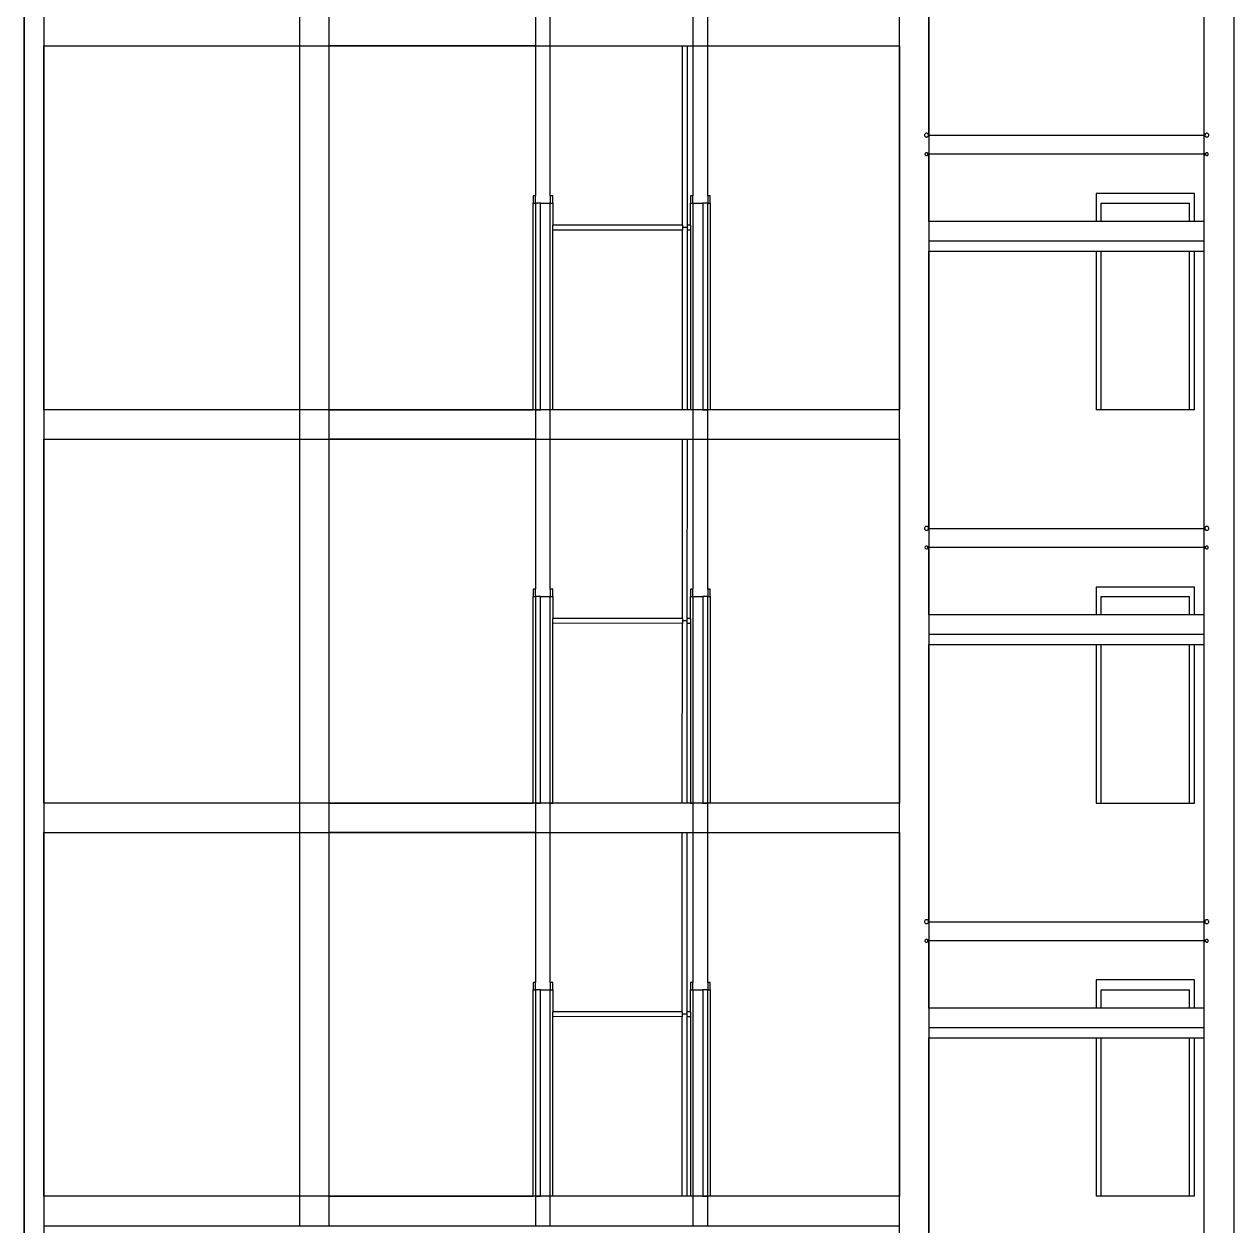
# Model space of a CAD drawing. Header units: millimetres. Extents: x 90964 to 877642, y 656808 to 1438307.
# Drawn here: x 834088 to 846388, y 1237727 to 1249947 of the extents above; entities that cross this region are included whole.
import ezdxf

# ---------------------------------------------------------------- set-up
doc = ezdxf.new("R2010")
doc.units = ezdxf.units.MM
doc.header["$LTSCALE"] = 300
doc.layers.add('ProfileEdges', color=7, linetype='Continuous')
doc.layers.add('SectionCutEdges', color=7, linetype='Continuous')

msp = doc.modelspace()

# ---------------------------------------------------------------- linework, layer by layer
at = {"color": 251}
for p, q in [((840782, 1247903.3), (840782.6, 1249726.5)), ((840832, 1247903.3), (840832.6, 1249726.5)), ((843288.1, 1248819.6), (846088.1, 1248819.6)), ((846088.1, 1248624.6), (843288.1, 1248624.6)), ((845988.1, 1248226.5), (844988.1, 1248226.5)), ((844988.1, 1248226.5), (844988.1, 1247939.6)), ((845988.1, 1247939.6), (845988.1, 1248226.5)), ((839263.1, 1246026.5), (839263.1, 1248126.5)), ((839438.1, 1246026.5), (839438.1, 1248126.5)), ((839463.1, 1248126.5), (839463.1, 1247903.8)), ((840863.1, 1247903.3), (840863.1, 1248126.5)), ((840888.1, 1248126.5), (840888.1, 1246026.5)), ((841063.1, 1248126.5), (841063.1, 1246026.5)), ((845038.1, 1247939.6), (845038.1, 1248126.5)), ((845038.1, 1248126.5), (845938.1, 1248126.5)), ((845938.1, 1247939.6), (845938.1, 1248126.5)), ((840782, 1247903.3), (839463.1, 1247903.8)), ((839463.1, 1247853.8), (839463.1, 1247903.8)), ((840782, 1247853.3), (839463.1, 1247853.8)), ((839463.1, 1246026.5), (839463.1, 1247853.8)), ((840781.4, 1246026.5), (840782, 1247853.3)), ((840782, 1247903.3), (840782, 1247878.3)), ((840832, 1247878.3), (840782, 1247878.3)), ((840782, 1247878.3), (840782, 1247853.3)), ((840831.4, 1246026.5), (840832, 1247853.3)), ((840863.1, 1247903.3), (840832, 1247903.3)), ((840832, 1247878.3), (840832, 1247903.3)), ((840832, 1247853.3), (840832, 1247878.3)), ((840863.1, 1247853.3), (840832, 1247853.3)), ((840863.1, 1247903.3), (840863.1, 1247853.3)), ((840863.1, 1247853.3), (840863.1, 1246026.5)), ((844988.1, 1247639.6), (844988.1, 1246026.5)), ((845038.1, 1246026.5), (845038.1, 1247639.6)), ((845938.1, 1246026.5), (845938.1, 1247639.6)), ((845988.1, 1246026.5), (845988.1, 1247639.6)), ((845038.1, 1246026.5), (844988.1, 1246026.5)), ((845938.1, 1246026.5), (845038.1, 1246026.5)), ((845988.1, 1246026.5), (845938.1, 1246026.5)), ((840780.7, 1243903.3), (840781.3, 1245726.5)), ((840830.7, 1243903.3), (840831.3, 1245726.5)), ((843288.1, 1244819.6), (846088.1, 1244819.6)), ((846088.1, 1244624.6), (843288.1, 1244624.6)), ((844988.1, 1244226.5), (844988.1, 1243939.6)), ((844988.1, 1244226.5), (845988.1, 1244226.5)), ((845988.1, 1243939.6), (845988.1, 1244226.5)), ((839263.1, 1242026.5), (839263.1, 1244126.5)), ((839438.1, 1242026.5), (839438.1, 1244126.5)), ((839463.1, 1244126.5), (839463.1, 1243903.8)), ((840863.1, 1243903.3), (840863.1, 1244126.5)), ((840888.1, 1244126.5), (840888.1, 1242026.5)), ((841063.1, 1244126.5), (841063.1, 1242026.5)), ((845038.1, 1243939.6), (845038.1, 1244126.5)), ((845038.1, 1244126.5), (845938.1, 1244126.5)), ((845938.1, 1243939.6), (845938.1, 1244126.5)), ((840780.7, 1243903.3), (839463.1, 1243903.8)), ((839463.1, 1243853.8), (839463.1, 1243903.8)), ((840780.7, 1243903.3), (840780.7, 1243878.3)), ((840863.1, 1243903.3), (840830.7, 1243903.3)), ((840830.7, 1243878.3), (840830.7, 1243903.3)), ((840863.1, 1243903.3), (840863.1, 1243853.3)), ((840780.7, 1243853.3), (839463.1, 1243853.8)), ((839463.1, 1242026.5), (839463.1, 1243853.8)), ((840780.1, 1242026.5), (840780.7, 1243853.3)), ((840830.7, 1243878.3), (840780.7, 1243878.3)), ((840780.7, 1243878.3), (840780.7, 1243853.3)), ((840830.1, 1242026.5), (840830.7, 1243853.3)), ((840830.7, 1243853.3), (840830.7, 1243878.3)), ((840863.1, 1243853.3), (840830.7, 1243853.3)), ((840863.1, 1243853.3), (840863.1, 1242026.5)), ((844988.1, 1243639.6), (844988.1, 1242026.5)), ((845038.1, 1242026.5), (845038.1, 1243639.6)), ((845938.1, 1242026.5), (845938.1, 1243639.6)), ((845988.1, 1242026.5), (845988.1, 1243639.6)), ((844988.1, 1242026.5), (845038.1, 1242026.5)), ((845038.1, 1242026.5), (845938.1, 1242026.5)), ((845938.1, 1242026.5), (845988.1, 1242026.5)), ((840779.4, 1239903.3), (840780, 1241726.5)), ((840829.4, 1239903.3), (840830, 1241726.5)), ((843288.1, 1240819.6), (846088.1, 1240819.6)), ((846088.1, 1240624.6), (843288.1, 1240624.6)), ((845988.1, 1240226.5), (844988.1, 1240226.5)), ((844988.1, 1240226.5), (844988.1, 1239939.6)), ((845988.1, 1239939.6), (845988.1, 1240226.5)), ((839263.1, 1238026.5), (839263.1, 1240126.5)), ((839438.1, 1238026.5), (839438.1, 1240126.5)), ((839463.1, 1240126.5), (839463.1, 1239903.8)), ((840863.1, 1239903.3), (840863.1, 1240126.5)), ((840888.1, 1240126.5), (840888.1, 1238026.5)), ((841063.1, 1240126.5), (841063.1, 1238026.5)), ((845038.1, 1239939.6), (845038.1, 1240126.5)), ((845038.1, 1240126.5), (845938.1, 1240126.5)), ((845938.1, 1239939.6), (845938.1, 1240126.5)), ((840779.4, 1239903.3), (839463.1, 1239903.8)), ((839463.1, 1239853.8), (839463.1, 1239903.8)), ((840779.4, 1239853.3), (839463.1, 1239853.8)), ((839463.1, 1238026.5), (839463.1, 1239853.8)), ((840778.8, 1238026.5), (840779.4, 1239853.3)), ((840779.4, 1239903.3), (840779.4, 1239878.3)), ((840829.4, 1239878.3), (840779.4, 1239878.3)), ((840779.4, 1239878.3), (840779.4, 1239853.3)), ((840828.8, 1238026.5), (840829.4, 1239853.3)), ((840863.1, 1239903.3), (840829.4, 1239903.3)), ((840829.4, 1239878.3), (840829.4, 1239903.3)), ((840829.4, 1239853.3), (840829.4, 1239878.3)), ((840863.1, 1239853.3), (840829.4, 1239853.3)), ((840863.1, 1239903.3), (840863.1, 1239853.3)), ((840863.1, 1239853.3), (840863.1, 1238026.5)), ((844988.1, 1239639.6), (844988.1, 1238026.5)), ((845038.1, 1238026.5), (845038.1, 1239639.6)), ((845938.1, 1238026.5), (845938.1, 1239639.6)), ((845988.1, 1238026.5), (845988.1, 1239639.6)), ((845038.1, 1238026.5), (844988.1, 1238026.5)), ((845938.1, 1238026.5), (845038.1, 1238026.5)), ((845988.1, 1238026.5), (845938.1, 1238026.5))]:
    msp.add_line(p, q, dxfattribs=at)
at = {"layer": 'ProfileEdges'}
for points in [[(846088.1, 1265726.5), (846388.1, 1265726.5), (846388.1, 1181026.5), (846088.1, 1181026.5)], [(842988.1, 1261726.5), (843288.1, 1261726.5), (843288.1, 1181026.5), (842988.1, 1181026.5)], [(834088.1, 1259226.5), (834288.1, 1259226.5), (834288.1, 1181026.5), (834088.1, 1181026.5)], [(842988.1, 1250026.6), (834288.1, 1250026.5), (834288.1, 1249726.5), (842988.1, 1249726.6)], [(846088.1, 1247939.6), (843288.1, 1247939.6), (843288.1, 1247744.6), (846088.1, 1247744.6)], [(842988.1, 1246026.6), (834288.1, 1246026.5), (834288.1, 1245726.5), (842988.1, 1245726.6)], [(846088.1, 1243939.6), (843288.1, 1243939.6), (843288.1, 1243744.6), (846088.1, 1243744.6)], [(842988.1, 1242026.6), (834288.1, 1242026.5), (834288.1, 1241726.5), (842988.1, 1241726.6)], [(846088.1, 1239939.6), (843288.1, 1239939.6), (843288.1, 1239744.6), (846088.1, 1239744.6)], [(842988.1, 1238026.6), (834288.1, 1238026.5), (834288.1, 1237726.5), (842988.1, 1237726.6)]]:
    msp.add_lwpolyline(points, close=True, dxfattribs=at)
at = {"layer": 'SectionCutEdges', "color": 251}
for p, q in [((834088.1, 1259226.5), (834088.1, 1181026.5)), ((843288.1, 1249184.6), (843288.1, 1251639.6)), ((846088.1, 1248838.9), (846088.1, 1251639.6)), ((834288.1, 1250026.5), (834288.1, 1249726.5)), ((836888.1, 1250026.5), (836888.1, 1249726.5)), ((837188.1, 1249726.5), (837188.1, 1250026.5)), ((839288.1, 1250026.5), (839288.1, 1249726.5)), ((839438.1, 1249726.5), (839438.1, 1250026.5)), ((840888.1, 1250026.5), (840888.1, 1249726.5)), ((841038.1, 1249726.5), (841038.1, 1250026.5)), ((842988.1, 1249726.5), (842988.1, 1250026.5)), ((834288.1, 1246026.5), (834288.1, 1249726.5)), ((834288.1, 1249726.5), (836888.1, 1249726.5)), ((836888.1, 1249726.5), (836888.1, 1246026.5)), ((836888.1, 1249726.5), (837188.1, 1249726.5)), ((837188.1, 1246026.5), (837188.1, 1249726.5)), ((839288.1, 1249726.5), (837188.1, 1249726.5)), ((839288.1, 1249726.5), (839288.1, 1248201.5)), ((839288.1, 1249726.5), (839438.1, 1249726.5)), ((839438.1, 1248201.5), (839438.1, 1249726.5)), ((839438.1, 1249726.5), (840782.6, 1249726.5)), ((840782.6, 1249726.5), (840832.6, 1249726.5)), ((840832.6, 1249726.5), (840888.1, 1249726.5)), ((840888.1, 1249726.5), (840888.1, 1248201.5)), ((840888.1, 1249726.5), (841038.1, 1249726.5)), ((841038.1, 1248201.5), (841038.1, 1249726.5)), ((841038.1, 1249726.5), (842988.1, 1249726.5)), ((842988.1, 1249726.5), (842988.1, 1246026.5)), ((843288.1, 1249184.6), (843288.1, 1249184.6)), ((843288.1, 1248994.1), (843288.1, 1249184.6)), ((843288.1, 1248994.1), (843288.1, 1248994)), ((843288.1, 1248838.9), (843288.1, 1248994)), ((843243.4, 1248824.7), (843242.7, 1248819.6)), ((843242.7, 1248819.6), (843243.4, 1248814.4)), ((843245.4, 1248829.6), (843243.4, 1248824.7)), ((843248.6, 1248833.7), (843245.4, 1248829.6)), ((843252.7, 1248836.9), (843248.6, 1248833.7)), ((843257.5, 1248838.9), (843252.7, 1248836.9)), ((843262.7, 1248839.6), (843257.5, 1248838.9)), ((843267.9, 1248838.9), (843262.7, 1248839.6)), ((843272.7, 1248836.9), (843267.9, 1248838.9)), ((843276.9, 1248833.7), (843272.7, 1248836.9)), ((843280, 1248829.6), (843276.9, 1248833.7)), ((843282, 1248824.7), (843280, 1248829.6)), ((843282.7, 1248819.6), (843282, 1248824.7)), ((843282, 1248814.4), (843282.7, 1248819.6)), ((843288.1, 1248836.9), (843288.1, 1248838.9)), ((843288.1, 1248833.7), (843288.1, 1248836.9)), ((843288.1, 1248829.6), (843288.1, 1248833.7)), ((843288.1, 1248824.7), (843288.1, 1248829.6)), ((843288.1, 1248819.6), (843288.1, 1248824.7)), ((843288.1, 1248814.4), (843288.1, 1248819.6)), ((846088.1, 1248838.9), (846088.1, 1248836.9)), ((846088.1, 1248836.9), (846088.1, 1248833.7)), ((846088.1, 1248833.7), (846088.1, 1248829.6)), ((846088.1, 1248829.6), (846088.1, 1248824.7)), ((846088.1, 1248824.7), (846088.1, 1248819.6)), ((846088.1, 1248819.6), (846088.1, 1248814.4)), ((846094.2, 1248824.7), (846093.5, 1248819.6)), ((846093.5, 1248819.6), (846094.2, 1248814.4)), ((846096.2, 1248829.6), (846094.2, 1248824.7)), ((846099.4, 1248833.7), (846096.2, 1248829.6)), ((846103.5, 1248836.9), (846099.4, 1248833.7)), ((846108.3, 1248838.9), (846103.5, 1248836.9)), ((846113.5, 1248839.6), (846108.3, 1248838.9)), ((846118.7, 1248838.9), (846113.5, 1248839.6)), ((846123.5, 1248836.9), (846118.7, 1248838.9)), ((846127.7, 1248833.7), (846123.5, 1248836.9)), ((846130.8, 1248829.6), (846127.7, 1248833.7)), ((846132.8, 1248824.7), (846130.8, 1248829.6)), ((846133.5, 1248819.6), (846132.8, 1248824.7)), ((846132.8, 1248814.4), (846133.5, 1248819.6)), ((843243.4, 1248814.4), (843245.4, 1248809.6)), ((843245.4, 1248809.6), (843248.6, 1248805.4)), ((843248.6, 1248805.4), (843252.7, 1248802.2)), ((843252.7, 1248802.2), (843257.5, 1248800.3)), ((843257.5, 1248800.3), (843262.7, 1248799.6)), ((843262.7, 1248799.6), (843267.9, 1248800.3)), ((843267.9, 1248800.3), (843272.7, 1248802.2)), ((843272.7, 1248802.2), (843276.9, 1248805.4)), ((843276.9, 1248805.4), (843280, 1248809.6)), ((843280, 1248809.6), (843282, 1248814.4)), ((843288.1, 1248809.6), (843288.1, 1248814.4)), ((843288.1, 1248805.4), (843288.1, 1248809.6)), ((843288.1, 1248802.2), (843288.1, 1248805.4)), ((843288.1, 1248800.3), (843288.1, 1248802.2)), ((843288.1, 1248800.3), (843288.1, 1248639.6)), ((846088.1, 1248814.4), (846088.1, 1248809.6)), ((846088.1, 1248809.6), (846088.1, 1248805.4)), ((846088.1, 1248805.4), (846088.1, 1248802.2)), ((846088.1, 1248802.2), (846088.1, 1248800.3)), ((846088.1, 1248639.5), (846088.1, 1248800.3)), ((846094.2, 1248814.4), (846096.2, 1248809.6)), ((846096.2, 1248809.6), (846099.4, 1248805.4)), ((846099.4, 1248805.4), (846103.5, 1248802.2)), ((846103.5, 1248802.2), (846108.3, 1248800.3)), ((846108.3, 1248800.3), (846113.5, 1248799.6)), ((846113.5, 1248799.6), (846118.7, 1248800.3)), ((846118.7, 1248800.3), (846123.5, 1248802.2)), ((846123.5, 1248802.2), (846127.7, 1248805.4)), ((846127.7, 1248805.4), (846130.8, 1248809.6)), ((846130.8, 1248809.6), (846132.8, 1248814.4)), ((843247.7, 1248624.6), (843248.2, 1248628.5)), ((843248.2, 1248620.7), (843247.7, 1248624.6)), ((843248.2, 1248628.5), (843249.7, 1248632.1)), ((843249.7, 1248617.1), (843248.2, 1248620.7)), ((843252.1, 1248635.2), (843249.7, 1248632.1)), ((843249.7, 1248617.1), (843252.1, 1248614)), ((843255.2, 1248637.6), (843252.1, 1248635.2)), ((843252.1, 1248614), (843255.2, 1248611.6)), ((843258.8, 1248639.1), (843255.2, 1248637.6)), ((843255.2, 1248611.6), (843258.8, 1248610.1)), ((843262.7, 1248639.6), (843258.8, 1248639.1)), ((843258.8, 1248610.1), (843262.7, 1248609.6)), ((843266.6, 1248639.1), (843262.7, 1248639.6)), ((843262.7, 1248609.6), (843266.6, 1248610.1)), ((843270.2, 1248637.6), (843266.6, 1248639.1)), ((843266.6, 1248610.1), (843270.2, 1248611.6)), ((843273.3, 1248635.2), (843270.2, 1248637.6)), ((843270.2, 1248611.6), (843273.3, 1248614)), ((843275.7, 1248632.1), (843273.3, 1248635.2)), ((843273.3, 1248614), (843275.7, 1248617.1)), ((843277.2, 1248628.5), (843275.7, 1248632.1)), ((843275.7, 1248617.1), (843277.2, 1248620.7)), ((843277.7, 1248624.6), (843277.2, 1248628.5)), ((843277.7, 1248624.6), (843277.2, 1248620.7)), ((843288.1, 1248639.6), (843288.1, 1248639.5)), ((843288.1, 1248639.1), (843288.1, 1248639.5)), ((843288.1, 1248637.6), (843288.1, 1248639.1)), ((843288.1, 1248635.2), (843288.1, 1248637.6)), ((843288.1, 1248632.1), (843288.1, 1248635.2)), ((843288.1, 1248628.5), (843288.1, 1248632.1)), ((843288.1, 1248624.6), (843288.1, 1248628.5)), ((843288.1, 1248620.7), (843288.1, 1248624.6)), ((843288.1, 1248617.1), (843288.1, 1248620.7)), ((843288.1, 1248614), (843288.1, 1248617.1)), ((843288.1, 1248611.6), (843288.1, 1248614)), ((843288.1, 1248610.1), (843288.1, 1248611.6)), ((843288.1, 1248609.6), (843288.1, 1248610.1)), ((843288.1, 1247939.6), (843288.1, 1248609.6)), ((843288.1, 1248609.6), (843288.1, 1248609.6)), ((846088.1, 1248639.5), (846088.1, 1248639.1)), ((846088.1, 1248637.6), (846088.1, 1248639.1)), ((846088.1, 1248637.6), (846088.1, 1248635.2)), ((846088.1, 1248635.2), (846088.1, 1248632.1)), ((846088.1, 1248632.1), (846088.1, 1248628.5)), ((846088.1, 1248628.5), (846088.1, 1248624.6)), ((846088.1, 1248624.6), (846088.1, 1248620.7)), ((846088.1, 1248620.7), (846088.1, 1248617.1)), ((846088.1, 1248617.1), (846088.1, 1248614)), ((846088.1, 1248614), (846088.1, 1248611.6)), ((846088.1, 1248611.6), (846088.1, 1248610.1)), ((846088.1, 1248610.1), (846088.1, 1248609.6)), ((846088.1, 1247939.6), (846088.1, 1248609.6)), ((846099, 1248628.5), (846098.5, 1248624.6)), ((846098.5, 1248624.6), (846099, 1248620.7)), ((846100.5, 1248632.1), (846099, 1248628.5)), ((846099, 1248620.7), (846100.5, 1248617.1)), ((846102.9, 1248635.2), (846100.5, 1248632.1)), ((846100.5, 1248617.1), (846102.9, 1248614)), ((846106, 1248637.6), (846102.9, 1248635.2)), ((846102.9, 1248614), (846106, 1248611.6)), ((846109.6, 1248639.1), (846106, 1248637.6)), ((846106, 1248611.6), (846109.6, 1248610.1)), ((846113.5, 1248639.6), (846109.6, 1248639.1)), ((846109.6, 1248610.1), (846113.5, 1248609.6)), ((846117.4, 1248639.1), (846113.5, 1248639.6)), ((846113.5, 1248609.6), (846117.4, 1248610.1)), ((846121, 1248637.6), (846117.4, 1248639.1)), ((846117.4, 1248610.1), (846121, 1248611.6)), ((846124.1, 1248635.2), (846121, 1248637.6)), ((846121, 1248611.6), (846124.1, 1248614)), ((846126.5, 1248632.1), (846124.1, 1248635.2)), ((846124.1, 1248614), (846126.5, 1248617.1)), ((846128, 1248628.5), (846126.5, 1248632.1)), ((846126.5, 1248617.1), (846128, 1248620.7)), ((846128.5, 1248624.6), (846128, 1248628.5)), ((846128, 1248620.7), (846128.5, 1248624.6)), ((839288.1, 1248201.5), (839263.1, 1248201.5)), ((839263.1, 1248201.5), (839263.1, 1248126.5)), ((839263.1, 1248126.5), (839288.1, 1248126.5)), ((839288.1, 1248126.5), (839288.1, 1248201.5)), ((839288.1, 1248126.5), (839288.1, 1246026.5)), ((839338.1, 1248126.5), (839288.1, 1248126.5)), ((839338.1, 1246026.5), (839338.1, 1248126.5)), ((839338.1, 1248126.5), (839438.1, 1248126.5)), ((839463.1, 1248201.5), (839438.1, 1248201.5)), ((839438.1, 1248201.5), (839438.1, 1248126.5)), ((839438.1, 1248126.5), (839463.1, 1248126.5)), ((839463.1, 1248126.5), (839463.1, 1248201.5)), ((840888.1, 1248201.5), (840863.1, 1248201.5)), ((840863.1, 1248201.5), (840863.1, 1248126.5)), ((840863.1, 1248126.5), (840888.1, 1248126.5)), ((840888.1, 1248126.5), (840888.1, 1248201.5)), ((840888.1, 1248126.5), (840988.1, 1248126.5)), ((840988.1, 1248126.5), (840988.1, 1246026.5)), ((841038.1, 1248126.5), (840988.1, 1248126.5)), ((841063.1, 1248201.5), (841038.1, 1248201.5)), ((841038.1, 1248201.5), (841038.1, 1248126.5)), ((841038.1, 1246026.5), (841038.1, 1248126.5)), ((841038.1, 1248126.5), (841063.1, 1248126.5)), ((841063.1, 1248126.5), (841063.1, 1248201.5)), ((843288.1, 1247939.6), (843288.1, 1247639.6)), ((843840.9, 1247939.6), (843288.1, 1247939.6)), ((844988.1, 1247939.6), (843840.9, 1247939.6)), ((845038.1, 1247939.6), (844988.1, 1247939.6)), ((845938.1, 1247939.6), (845038.1, 1247939.6)), ((845988.1, 1247939.6), (845938.1, 1247939.6)), ((846088.1, 1247939.6), (845988.1, 1247939.6)), ((846088.1, 1247639.6), (846088.1, 1247939.6)), ((843288.1, 1244838.9), (843288.1, 1247639.6)), ((843288.1, 1247639.6), (843854.2, 1247639.6)), ((843854.2, 1247639.6), (844988.1, 1247639.6)), ((844988.1, 1247639.6), (845038.1, 1247639.6)), ((845038.1, 1247639.6), (845938.1, 1247639.6)), ((845938.1, 1247639.6), (845988.1, 1247639.6)), ((845988.1, 1247639.6), (846088.1, 1247639.6)), ((846088.1, 1244838.9), (846088.1, 1247639.6)), ((834288.1, 1246026.5), (834288.1, 1245726.5)), ((836888.1, 1246026.5), (834288.1, 1246026.5)), ((836888.1, 1246026.5), (836888.1, 1245726.5)), ((837188.1, 1246026.5), (836888.1, 1246026.5)), ((837188.1, 1245726.5), (837188.1, 1246026.5)), ((837188.1, 1246026.5), (839263.1, 1246026.5)), ((839288.1, 1246026.5), (839263.1, 1246026.5)), ((839288.1, 1246026.5), (839338.1, 1246026.5)), ((839288.1, 1246026.5), (839288.1, 1245726.5)), ((839438.1, 1246026.5), (839338.1, 1246026.5)), ((839463.1, 1246026.5), (839438.1, 1246026.5)), ((839438.1, 1245726.5), (839438.1, 1246026.5)), ((840781.4, 1246026.5), (839463.1, 1246026.5)), ((840831.4, 1246026.5), (840781.4, 1246026.5)), ((840863.1, 1246026.5), (840831.4, 1246026.5)), ((840888.1, 1246026.5), (840863.1, 1246026.5)), ((840988.1, 1246026.5), (840888.1, 1246026.5)), ((840888.1, 1246026.5), (840888.1, 1245726.5)), ((840988.1, 1246026.5), (841038.1, 1246026.5)), ((841063.1, 1246026.5), (841038.1, 1246026.5)), ((841038.1, 1245726.5), (841038.1, 1246026.5)), ((842988.1, 1246026.5), (841063.1, 1246026.5)), ((842988.1, 1245726.5), (842988.1, 1246026.5)), ((834288.1, 1242026.5), (834288.1, 1245726.5)), ((834288.1, 1245726.5), (836888.1, 1245726.5)), ((836888.1, 1245726.5), (836888.1, 1242026.5)), ((836888.1, 1245726.5), (837188.1, 1245726.5)), ((837188.1, 1242026.5), (837188.1, 1245726.5)), ((839288.1, 1245726.5), (837188.1, 1245726.5)), ((839288.1, 1245726.5), (839288.1, 1244201.5)), ((839288.1, 1245726.5), (839438.1, 1245726.5)), ((839438.1, 1244201.5), (839438.1, 1245726.5)), ((839438.1, 1245726.5), (840781.3, 1245726.5)), ((840781.3, 1245726.5), (840831.3, 1245726.5)), ((840831.3, 1245726.5), (840888.1, 1245726.5)), ((840888.1, 1245726.5), (840888.1, 1244201.5)), ((840888.1, 1245726.5), (841038.1, 1245726.5)), ((841038.1, 1244201.5), (841038.1, 1245726.5)), ((841038.1, 1245726.5), (842988.1, 1245726.5)), ((842988.1, 1245726.5), (842988.1, 1242026.5)), ((843243.4, 1244824.7), (843242.7, 1244819.6)), ((843242.7, 1244819.6), (843243.4, 1244814.4)), ((843245.4, 1244829.6), (843243.4, 1244824.7)), ((843243.4, 1244814.4), (843245.4, 1244809.6)), ((843248.6, 1244833.7), (843245.4, 1244829.6)), ((843245.4, 1244809.6), (843248.6, 1244805.4)), ((843252.7, 1244836.9), (843248.6, 1244833.7)), ((843248.6, 1244805.4), (843252.7, 1244802.2)), ((843257.5, 1244838.9), (843252.7, 1244836.9)), ((843252.7, 1244802.2), (843257.5, 1244800.3)), ((843262.7, 1244839.6), (843257.5, 1244838.9)), ((843257.5, 1244800.3), (843262.7, 1244799.6)), ((843267.9, 1244838.9), (843262.7, 1244839.6)), ((843262.7, 1244799.6), (843267.9, 1244800.3)), ((843272.7, 1244836.9), (843267.9, 1244838.9)), ((843267.9, 1244800.3), (843272.7, 1244802.2)), ((843276.9, 1244833.7), (843272.7, 1244836.9)), ((843272.7, 1244802.2), (843276.9, 1244805.4)), ((843280, 1244829.6), (843276.9, 1244833.7)), ((843276.9, 1244805.4), (843280, 1244809.6)), ((843282, 1244824.7), (843280, 1244829.6)), ((843280, 1244809.6), (843282, 1244814.4)), ((843282.7, 1244819.6), (843282, 1244824.7)), ((843282, 1244814.4), (843282.7, 1244819.6)), ((843288.1, 1244836.9), (843288.1, 1244838.9)), ((843288.1, 1244833.7), (843288.1, 1244836.9)), ((843288.1, 1244829.6), (843288.1, 1244833.7)), ((843288.1, 1244824.7), (843288.1, 1244829.6)), ((843288.1, 1244819.6), (843288.1, 1244824.7)), ((843288.1, 1244814.4), (843288.1, 1244819.6)), ((843288.1, 1244809.6), (843288.1, 1244814.4)), ((843288.1, 1244805.4), (843288.1, 1244809.6)), ((843288.1, 1244802.2), (843288.1, 1244805.4)), ((843288.1, 1244800.3), (843288.1, 1244802.2)), ((843288.1, 1244800.3), (843288.1, 1244639.6)), ((846088.1, 1244838.9), (846088.1, 1244836.9)), ((846088.1, 1244836.9), (846088.1, 1244833.7)), ((846088.1, 1244833.7), (846088.1, 1244829.6)), ((846088.1, 1244829.6), (846088.1, 1244824.7)), ((846088.1, 1244824.7), (846088.1, 1244819.6)), ((846088.1, 1244819.6), (846088.1, 1244814.4)), ((846088.1, 1244814.4), (846088.1, 1244809.6)), ((846088.1, 1244809.6), (846088.1, 1244805.4)), ((846088.1, 1244805.4), (846088.1, 1244802.2)), ((846088.1, 1244802.2), (846088.1, 1244800.3)), ((846088.1, 1244639.5), (846088.1, 1244800.3)), ((846094.2, 1244824.7), (846093.5, 1244819.6)), ((846093.5, 1244819.6), (846094.2, 1244814.4)), ((846096.2, 1244829.6), (846094.2, 1244824.7)), ((846094.2, 1244814.4), (846096.2, 1244809.6)), ((846099.4, 1244833.7), (846096.2, 1244829.6)), ((846096.2, 1244809.6), (846099.4, 1244805.4)), ((846103.5, 1244836.9), (846099.4, 1244833.7)), ((846099.4, 1244805.4), (846103.5, 1244802.2)), ((846108.3, 1244838.9), (846103.5, 1244836.9)), ((846103.5, 1244802.2), (846108.3, 1244800.3)), ((846113.5, 1244839.6), (846108.3, 1244838.9)), ((846108.3, 1244800.3), (846113.5, 1244799.6)), ((846118.7, 1244838.9), (846113.5, 1244839.6)), ((846113.5, 1244799.6), (846118.7, 1244800.3)), ((846123.5, 1244836.9), (846118.7, 1244838.9)), ((846118.7, 1244800.3), (846123.5, 1244802.2)), ((846127.7, 1244833.7), (846123.5, 1244836.9)), ((846123.5, 1244802.2), (846127.7, 1244805.4)), ((846130.8, 1244829.6), (846127.7, 1244833.7)), ((846127.7, 1244805.4), (846130.8, 1244809.6)), ((846132.8, 1244824.7), (846130.8, 1244829.6)), ((846130.8, 1244809.6), (846132.8, 1244814.4)), ((846133.5, 1244819.6), (846132.8, 1244824.7)), ((846132.8, 1244814.4), (846133.5, 1244819.6)), ((843255.2, 1244637.6), (843252.1, 1244635.2)), ((843258.8, 1244639.1), (843255.2, 1244637.6)), ((843262.7, 1244639.6), (843258.8, 1244639.1)), ((843266.6, 1244639.1), (843262.7, 1244639.6)), ((843270.2, 1244637.6), (843266.6, 1244639.1)), ((843273.3, 1244635.2), (843270.2, 1244637.6)), ((843288.1, 1244639.6), (843288.1, 1244639.5)), ((843288.1, 1244639.1), (843288.1, 1244639.5)), ((843288.1, 1244637.6), (843288.1, 1244639.1)), ((843288.1, 1244635.2), (843288.1, 1244637.6)), ((846088.1, 1244639.5), (846088.1, 1244639.1)), ((846088.1, 1244637.6), (846088.1, 1244639.1)), ((846088.1, 1244637.6), (846088.1, 1244635.2)), ((846106, 1244637.6), (846102.9, 1244635.2)), ((846109.6, 1244639.1), (846106, 1244637.6)), ((846113.5, 1244639.6), (846109.6, 1244639.1)), ((846117.4, 1244639.1), (846113.5, 1244639.6)), ((846121, 1244637.6), (846117.4, 1244639.1)), ((846124.1, 1244635.2), (846121, 1244637.6)), ((843247.7, 1244624.6), (843248.2, 1244628.5)), ((843248.2, 1244620.7), (843247.7, 1244624.6)), ((843248.2, 1244628.5), (843249.7, 1244632.1)), ((843249.7, 1244617.1), (843248.2, 1244620.7)), ((843252.1, 1244635.2), (843249.7, 1244632.1)), ((843249.7, 1244617.1), (843252.1, 1244614)), ((843252.1, 1244614), (843255.2, 1244611.6)), ((843255.2, 1244611.6), (843258.8, 1244610.1)), ((843258.8, 1244610.1), (843262.7, 1244609.6)), ((843262.7, 1244609.6), (843266.6, 1244610.1)), ((843266.6, 1244610.1), (843270.2, 1244611.6)), ((843270.2, 1244611.6), (843273.3, 1244614)), ((843275.7, 1244632.1), (843273.3, 1244635.2)), ((843273.3, 1244614), (843275.7, 1244617.1)), ((843277.2, 1244628.5), (843275.7, 1244632.1)), ((843275.7, 1244617.1), (843277.2, 1244620.7)), ((843277.7, 1244624.6), (843277.2, 1244628.5)), ((843277.7, 1244624.6), (843277.2, 1244620.7)), ((843288.1, 1244632.1), (843288.1, 1244635.2)), ((843288.1, 1244628.5), (843288.1, 1244632.1)), ((843288.1, 1244624.6), (843288.1, 1244628.5)), ((843288.1, 1244620.7), (843288.1, 1244624.6)), ((843288.1, 1244617.1), (843288.1, 1244620.7)), ((843288.1, 1244614), (843288.1, 1244617.1)), ((843288.1, 1244611.6), (843288.1, 1244614)), ((843288.1, 1244610.1), (843288.1, 1244611.6)), ((843288.1, 1244609.6), (843288.1, 1244610.1)), ((843288.1, 1243939.6), (843288.1, 1244609.6)), ((843288.1, 1244609.6), (843288.1, 1244609.6)), ((846088.1, 1244635.2), (846088.1, 1244632.1)), ((846088.1, 1244632.1), (846088.1, 1244628.5)), ((846088.1, 1244628.5), (846088.1, 1244624.6)), ((846088.1, 1244624.6), (846088.1, 1244620.7)), ((846088.1, 1244620.7), (846088.1, 1244617.1)), ((846088.1, 1244617.1), (846088.1, 1244614)), ((846088.1, 1244614), (846088.1, 1244611.6)), ((846088.1, 1244611.6), (846088.1, 1244610.1)), ((846088.1, 1244610.1), (846088.1, 1244609.6)), ((846088.1, 1243939.6), (846088.1, 1244609.6)), ((846099, 1244628.5), (846098.5, 1244624.6)), ((846098.5, 1244624.6), (846099, 1244620.7)), ((846100.5, 1244632.1), (846099, 1244628.5)), ((846099, 1244620.7), (846100.5, 1244617.1)), ((846102.9, 1244635.2), (846100.5, 1244632.1)), ((846100.5, 1244617.1), (846102.9, 1244614)), ((846102.9, 1244614), (846106, 1244611.6)), ((846106, 1244611.6), (846109.6, 1244610.1)), ((846109.6, 1244610.1), (846113.5, 1244609.6)), ((846113.5, 1244609.6), (846117.4, 1244610.1)), ((846117.4, 1244610.1), (846121, 1244611.6)), ((846121, 1244611.6), (846124.1, 1244614)), ((846126.5, 1244632.1), (846124.1, 1244635.2)), ((846124.1, 1244614), (846126.5, 1244617.1)), ((846128, 1244628.5), (846126.5, 1244632.1)), ((846126.5, 1244617.1), (846128, 1244620.7)), ((846128.5, 1244624.6), (846128, 1244628.5)), ((846128, 1244620.7), (846128.5, 1244624.6)), ((839288.1, 1244201.5), (839263.1, 1244201.5)), ((839263.1, 1244201.5), (839263.1, 1244126.5)), ((839288.1, 1244126.5), (839288.1, 1244201.5)), ((839463.1, 1244201.5), (839438.1, 1244201.5)), ((839438.1, 1244201.5), (839438.1, 1244126.5)), ((839463.1, 1244126.5), (839463.1, 1244201.5)), ((840888.1, 1244201.5), (840863.1, 1244201.5)), ((840863.1, 1244201.5), (840863.1, 1244126.5)), ((840888.1, 1244126.5), (840888.1, 1244201.5)), ((841063.1, 1244201.5), (841038.1, 1244201.5)), ((841038.1, 1244201.5), (841038.1, 1244126.5)), ((841063.1, 1244126.5), (841063.1, 1244201.5)), ((839263.1, 1244126.5), (839288.1, 1244126.5)), ((839288.1, 1244126.5), (839288.1, 1242026.5)), ((839338.1, 1244126.5), (839288.1, 1244126.5)), ((839338.1, 1242026.5), (839338.1, 1244126.5)), ((839338.1, 1244126.5), (839438.1, 1244126.5)), ((839438.1, 1244126.5), (839463.1, 1244126.5)), ((840863.1, 1244126.5), (840888.1, 1244126.5)), ((840888.1, 1244126.5), (840988.1, 1244126.5)), ((840988.1, 1244126.5), (840988.1, 1242026.5)), ((841038.1, 1244126.5), (840988.1, 1244126.5)), ((841038.1, 1242026.5), (841038.1, 1244126.5)), ((841038.1, 1244126.5), (841063.1, 1244126.5)), ((843288.1, 1243939.6), (843288.1, 1243639.6)), ((844018, 1243939.6), (843288.1, 1243939.6)), ((844988.1, 1243939.6), (844018, 1243939.6)), ((845038.1, 1243939.6), (844988.1, 1243939.6)), ((845938.1, 1243939.6), (845038.1, 1243939.6)), ((845988.1, 1243939.6), (845938.1, 1243939.6)), ((846088.1, 1243939.6), (845988.1, 1243939.6)), ((846088.1, 1243639.6), (846088.1, 1243939.6)), ((843288.1, 1240838.9), (843288.1, 1243639.6)), ((843288.1, 1243639.6), (844031.3, 1243639.6)), ((844031.3, 1243639.6), (844988.1, 1243639.6)), ((844988.1, 1243639.6), (845038.1, 1243639.6)), ((845038.1, 1243639.6), (845938.1, 1243639.6)), ((845938.1, 1243639.6), (845988.1, 1243639.6)), ((845988.1, 1243639.6), (846088.1, 1243639.6)), ((846088.1, 1240838.9), (846088.1, 1243639.6)), ((834288.1, 1242026.5), (834288.1, 1241726.5)), ((836888.1, 1242026.5), (834288.1, 1242026.5)), ((836888.1, 1242026.5), (836888.1, 1241726.5)), ((837188.1, 1242026.5), (836888.1, 1242026.5)), ((837188.1, 1241726.5), (837188.1, 1242026.5)), ((837188.1, 1242026.5), (839263.1, 1242026.5)), ((839288.1, 1242026.5), (839263.1, 1242026.5)), ((839288.1, 1242026.5), (839338.1, 1242026.5)), ((839288.1, 1242026.5), (839288.1, 1241726.5)), ((839438.1, 1242026.5), (839338.1, 1242026.5)), ((839438.1, 1242026.5), (839463.1, 1242026.5)), ((839438.1, 1241726.5), (839438.1, 1242026.5)), ((840780.1, 1242026.5), (839463.1, 1242026.5)), ((840830.1, 1242026.5), (840780.1, 1242026.5)), ((840863.1, 1242026.5), (840830.1, 1242026.5)), ((840863.1, 1242026.5), (840888.1, 1242026.5)), ((840988.1, 1242026.5), (840888.1, 1242026.5)), ((840888.1, 1242026.5), (840888.1, 1241726.5)), ((840988.1, 1242026.5), (841038.1, 1242026.5)), ((841063.1, 1242026.5), (841038.1, 1242026.5)), ((841038.1, 1241726.5), (841038.1, 1242026.5)), ((842988.1, 1242026.5), (841063.1, 1242026.5)), ((842988.1, 1241726.5), (842988.1, 1242026.5)), ((834288.1, 1238026.5), (834288.1, 1241726.5)), ((834288.1, 1241726.5), (836888.1, 1241726.5)), ((836888.1, 1241726.5), (836888.1, 1238026.5)), ((836888.1, 1241726.5), (837188.1, 1241726.5)), ((837188.1, 1238026.5), (837188.1, 1241726.5)), ((839288.1, 1241726.5), (837188.1, 1241726.5)), ((839288.1, 1241726.5), (839288.1, 1240201.5)), ((839288.1, 1241726.5), (839438.1, 1241726.5)), ((839438.1, 1240201.5), (839438.1, 1241726.5)), ((839438.1, 1241726.5), (840780, 1241726.5)), ((840780, 1241726.5), (840830, 1241726.5)), ((840830, 1241726.5), (840888.1, 1241726.5)), ((840888.1, 1241726.5), (840888.1, 1240201.5)), ((840888.1, 1241726.5), (841038.1, 1241726.5)), ((841038.1, 1240201.5), (841038.1, 1241726.5)), ((841038.1, 1241726.5), (842988.1, 1241726.5)), ((842988.1, 1241726.5), (842988.1, 1238026.5)), ((843243.4, 1240824.7), (843242.7, 1240819.6)), ((843245.4, 1240829.6), (843243.4, 1240824.7)), ((843248.6, 1240833.7), (843245.4, 1240829.6)), ((843252.7, 1240836.9), (843248.6, 1240833.7)), ((843257.5, 1240838.9), (843252.7, 1240836.9)), ((843262.7, 1240839.6), (843257.5, 1240838.9)), ((843267.9, 1240838.9), (843262.7, 1240839.6)), ((843272.7, 1240836.9), (843267.9, 1240838.9)), ((843276.9, 1240833.7), (843272.7, 1240836.9)), ((843280, 1240829.6), (843276.9, 1240833.7)), ((843282, 1240824.7), (843280, 1240829.6)), ((843282.7, 1240819.6), (843282, 1240824.7)), ((843288.1, 1240836.9), (843288.1, 1240838.9)), ((843288.1, 1240833.7), (843288.1, 1240836.9)), ((843288.1, 1240829.6), (843288.1, 1240833.7)), ((843288.1, 1240824.7), (843288.1, 1240829.6)), ((843288.1, 1240819.6), (843288.1, 1240824.7)), ((846088.1, 1240838.9), (846088.1, 1240836.9)), ((846088.1, 1240836.9), (846088.1, 1240833.7)), ((846088.1, 1240833.7), (846088.1, 1240829.6)), ((846088.1, 1240829.6), (846088.1, 1240824.7)), ((846088.1, 1240824.7), (846088.1, 1240819.6)), ((846094.2, 1240824.7), (846093.5, 1240819.6)), ((846096.2, 1240829.6), (846094.2, 1240824.7)), ((846099.4, 1240833.7), (846096.2, 1240829.6)), ((846103.5, 1240836.9), (846099.4, 1240833.7)), ((846108.3, 1240838.9), (846103.5, 1240836.9)), ((846113.5, 1240839.6), (846108.3, 1240838.9)), ((846118.7, 1240838.9), (846113.5, 1240839.6)), ((846123.5, 1240836.9), (846118.7, 1240838.9)), ((846127.7, 1240833.7), (846123.5, 1240836.9)), ((846130.8, 1240829.6), (846127.7, 1240833.7)), ((846132.8, 1240824.7), (846130.8, 1240829.6)), ((846133.5, 1240819.6), (846132.8, 1240824.7)), ((843242.7, 1240819.6), (843243.4, 1240814.4)), ((843243.4, 1240814.4), (843245.4, 1240809.6)), ((843245.4, 1240809.6), (843248.6, 1240805.4)), ((843248.6, 1240805.4), (843252.7, 1240802.2)), ((843252.7, 1240802.2), (843257.5, 1240800.3)), ((843257.5, 1240800.3), (843262.7, 1240799.6)), ((843262.7, 1240799.6), (843267.9, 1240800.3)), ((843267.9, 1240800.3), (843272.7, 1240802.2)), ((843272.7, 1240802.2), (843276.9, 1240805.4)), ((843276.9, 1240805.4), (843280, 1240809.6)), ((843280, 1240809.6), (843282, 1240814.4)), ((843282, 1240814.4), (843282.7, 1240819.6)), ((843288.1, 1240814.4), (843288.1, 1240819.6)), ((843288.1, 1240809.6), (843288.1, 1240814.4)), ((843288.1, 1240805.4), (843288.1, 1240809.6)), ((843288.1, 1240802.2), (843288.1, 1240805.4)), ((843288.1, 1240800.3), (843288.1, 1240802.2)), ((843288.1, 1240800.3), (843288.1, 1240639.6)), ((846088.1, 1240819.6), (846088.1, 1240814.4)), ((846088.1, 1240814.4), (846088.1, 1240809.6)), ((846088.1, 1240809.6), (846088.1, 1240805.4)), ((846088.1, 1240805.4), (846088.1, 1240802.2)), ((846088.1, 1240802.2), (846088.1, 1240800.3)), ((846088.1, 1240639.5), (846088.1, 1240800.3)), ((846093.5, 1240819.6), (846094.2, 1240814.4)), ((846094.2, 1240814.4), (846096.2, 1240809.6)), ((846096.2, 1240809.6), (846099.4, 1240805.4)), ((846099.4, 1240805.4), (846103.5, 1240802.2)), ((846103.5, 1240802.2), (846108.3, 1240800.3)), ((846108.3, 1240800.3), (846113.5, 1240799.6)), ((846113.5, 1240799.6), (846118.7, 1240800.3)), ((846118.7, 1240800.3), (846123.5, 1240802.2)), ((846123.5, 1240802.2), (846127.7, 1240805.4)), ((846127.7, 1240805.4), (846130.8, 1240809.6)), ((846130.8, 1240809.6), (846132.8, 1240814.4)), ((846132.8, 1240814.4), (846133.5, 1240819.6)), ((843247.7, 1240624.6), (843248.2, 1240628.5)), ((843248.2, 1240620.7), (843247.7, 1240624.6)), ((843248.2, 1240628.5), (843249.7, 1240632.1)), ((843249.7, 1240617.1), (843248.2, 1240620.7)), ((843252.1, 1240635.2), (843249.7, 1240632.1)), ((843249.7, 1240617.1), (843252.1, 1240614)), ((843255.2, 1240637.6), (843252.1, 1240635.2)), ((843252.1, 1240614), (843255.2, 1240611.6)), ((843258.8, 1240639.1), (843255.2, 1240637.6)), ((843255.2, 1240611.6), (843258.8, 1240610.1)), ((843262.7, 1240639.6), (843258.8, 1240639.1)), ((843258.8, 1240610.1), (843262.7, 1240609.6)), ((843266.6, 1240639.1), (843262.7, 1240639.6)), ((843262.7, 1240609.6), (843266.6, 1240610.1)), ((843270.2, 1240637.6), (843266.6, 1240639.1)), ((843266.6, 1240610.1), (843270.2, 1240611.6)), ((843273.3, 1240635.2), (843270.2, 1240637.6)), ((843270.2, 1240611.6), (843273.3, 1240614)), ((843275.7, 1240632.1), (843273.3, 1240635.2)), ((843273.3, 1240614), (843275.7, 1240617.1)), ((843277.2, 1240628.5), (843275.7, 1240632.1)), ((843275.7, 1240617.1), (843277.2, 1240620.7)), ((843277.7, 1240624.6), (843277.2, 1240628.5)), ((843277.7, 1240624.6), (843277.2, 1240620.7)), ((843288.1, 1240639.6), (843288.1, 1240639.5)), ((843288.1, 1240639.1), (843288.1, 1240639.5)), ((843288.1, 1240637.6), (843288.1, 1240639.1)), ((843288.1, 1240635.2), (843288.1, 1240637.6)), ((843288.1, 1240632.1), (843288.1, 1240635.2)), ((843288.1, 1240628.5), (843288.1, 1240632.1)), ((843288.1, 1240624.6), (843288.1, 1240628.5)), ((843288.1, 1240620.7), (843288.1, 1240624.6)), ((843288.1, 1240617.1), (843288.1, 1240620.7)), ((843288.1, 1240614), (843288.1, 1240617.1)), ((843288.1, 1240611.6), (843288.1, 1240614)), ((843288.1, 1240610.1), (843288.1, 1240611.6)), ((843288.1, 1240609.6), (843288.1, 1240610.1)), ((843288.1, 1239939.6), (843288.1, 1240609.6)), ((843288.1, 1240609.6), (843288.1, 1240609.6)), ((846088.1, 1240639.5), (846088.1, 1240639.1)), ((846088.1, 1240637.6), (846088.1, 1240639.1)), ((846088.1, 1240637.6), (846088.1, 1240635.2)), ((846088.1, 1240635.2), (846088.1, 1240632.1)), ((846088.1, 1240632.1), (846088.1, 1240628.5)), ((846088.1, 1240628.5), (846088.1, 1240624.6)), ((846088.1, 1240624.6), (846088.1, 1240620.7)), ((846088.1, 1240620.7), (846088.1, 1240617.1)), ((846088.1, 1240617.1), (846088.1, 1240614)), ((846088.1, 1240614), (846088.1, 1240611.6)), ((846088.1, 1240611.6), (846088.1, 1240610.1)), ((846088.1, 1240610.1), (846088.1, 1240609.6)), ((846088.1, 1239939.6), (846088.1, 1240609.6)), ((846099, 1240628.5), (846098.5, 1240624.6)), ((846098.5, 1240624.6), (846099, 1240620.7)), ((846100.5, 1240632.1), (846099, 1240628.5)), ((846099, 1240620.7), (846100.5, 1240617.1)), ((846102.9, 1240635.2), (846100.5, 1240632.1)), ((846100.5, 1240617.1), (846102.9, 1240614)), ((846106, 1240637.6), (846102.9, 1240635.2)), ((846102.9, 1240614), (846106, 1240611.6)), ((846109.6, 1240639.1), (846106, 1240637.6)), ((846106, 1240611.6), (846109.6, 1240610.1)), ((846113.5, 1240639.6), (846109.6, 1240639.1)), ((846109.6, 1240610.1), (846113.5, 1240609.6)), ((846117.4, 1240639.1), (846113.5, 1240639.6)), ((846113.5, 1240609.6), (846117.4, 1240610.1)), ((846121, 1240637.6), (846117.4, 1240639.1)), ((846117.4, 1240610.1), (846121, 1240611.6)), ((846124.1, 1240635.2), (846121, 1240637.6)), ((846121, 1240611.6), (846124.1, 1240614)), ((846126.5, 1240632.1), (846124.1, 1240635.2)), ((846124.1, 1240614), (846126.5, 1240617.1)), ((846128, 1240628.5), (846126.5, 1240632.1)), ((846126.5, 1240617.1), (846128, 1240620.7)), ((846128.5, 1240624.6), (846128, 1240628.5)), ((846128, 1240620.7), (846128.5, 1240624.6)), ((839288.1, 1240201.5), (839263.1, 1240201.5)), ((839263.1, 1240201.5), (839263.1, 1240126.5)), ((839263.1, 1240126.5), (839288.1, 1240126.5)), ((839288.1, 1240126.5), (839288.1, 1240201.5)), ((839288.1, 1240126.5), (839288.1, 1238026.5)), ((839338.1, 1240126.5), (839288.1, 1240126.5)), ((839338.1, 1238026.5), (839338.1, 1240126.5)), ((839338.1, 1240126.5), (839438.1, 1240126.5)), ((839463.1, 1240201.5), (839438.1, 1240201.5)), ((839438.1, 1240201.5), (839438.1, 1240126.5)), ((839438.1, 1240126.5), (839463.1, 1240126.5)), ((839463.1, 1240126.5), (839463.1, 1240201.5)), ((840888.1, 1240201.5), (840863.1, 1240201.5)), ((840863.1, 1240201.5), (840863.1, 1240126.5)), ((840863.1, 1240126.5), (840888.1, 1240126.5)), ((840888.1, 1240126.5), (840888.1, 1240201.5)), ((840888.1, 1240126.5), (840988.1, 1240126.5)), ((840988.1, 1240126.5), (840988.1, 1238026.5)), ((841038.1, 1240126.5), (840988.1, 1240126.5)), ((841063.1, 1240201.5), (841038.1, 1240201.5)), ((841038.1, 1240201.5), (841038.1, 1240126.5)), ((841038.1, 1238026.5), (841038.1, 1240126.5)), ((841038.1, 1240126.5), (841063.1, 1240126.5)), ((841063.1, 1240126.5), (841063.1, 1240201.5)), ((843288.1, 1239939.6), (843288.1, 1239639.6)), ((844195.1, 1239939.6), (843288.1, 1239939.6)), ((844988.1, 1239939.6), (844195.1, 1239939.6)), ((845038.1, 1239939.6), (844988.1, 1239939.6)), ((845938.1, 1239939.6), (845038.1, 1239939.6)), ((845988.1, 1239939.6), (845938.1, 1239939.6)), ((846088.1, 1239939.6), (845988.1, 1239939.6)), ((846088.1, 1239639.6), (846088.1, 1239939.6)), ((843288.1, 1236838.9), (843288.1, 1239639.6)), ((843288.1, 1239639.6), (844208.4, 1239639.6)), ((844208.4, 1239639.6), (844988.1, 1239639.6)), ((844988.1, 1239639.6), (845038.1, 1239639.6)), ((845038.1, 1239639.6), (845938.1, 1239639.6)), ((845938.1, 1239639.6), (845988.1, 1239639.6)), ((845988.1, 1239639.6), (846088.1, 1239639.6)), ((846088.1, 1236838.9), (846088.1, 1239639.6)), ((834288.1, 1238026.5), (834288.1, 1237726.5)), ((836888.1, 1238026.5), (834288.1, 1238026.5)), ((836888.1, 1238026.5), (836888.1, 1237726.5)), ((837188.1, 1238026.5), (836888.1, 1238026.5)), ((837188.1, 1237726.5), (837188.1, 1238026.5)), ((837188.1, 1238026.5), (839263.1, 1238026.5)), ((839288.1, 1238026.5), (839263.1, 1238026.5)), ((839288.1, 1238026.5), (839338.1, 1238026.5)), ((839288.1, 1238026.5), (839288.1, 1237726.5)), ((839438.1, 1238026.5), (839338.1, 1238026.5)), ((839463.1, 1238026.5), (839438.1, 1238026.5)), ((839438.1, 1237726.5), (839438.1, 1238026.5)), ((840778.8, 1238026.5), (839463.1, 1238026.5)), ((840828.8, 1238026.5), (840778.8, 1238026.5)), ((840863.1, 1238026.5), (840828.8, 1238026.5)), ((840888.1, 1238026.5), (840863.1, 1238026.5)), ((840988.1, 1238026.5), (840888.1, 1238026.5)), ((840888.1, 1238026.5), (840888.1, 1237726.5)), ((840988.1, 1238026.5), (841038.1, 1238026.5)), ((841063.1, 1238026.5), (841038.1, 1238026.5)), ((841038.1, 1237726.5), (841038.1, 1238026.5)), ((842988.1, 1238026.5), (841063.1, 1238026.5)), ((842988.1, 1237726.5), (842988.1, 1238026.5))]:
    msp.add_line(p, q, dxfattribs=at)

doc.saveas('drawing.dxf')
